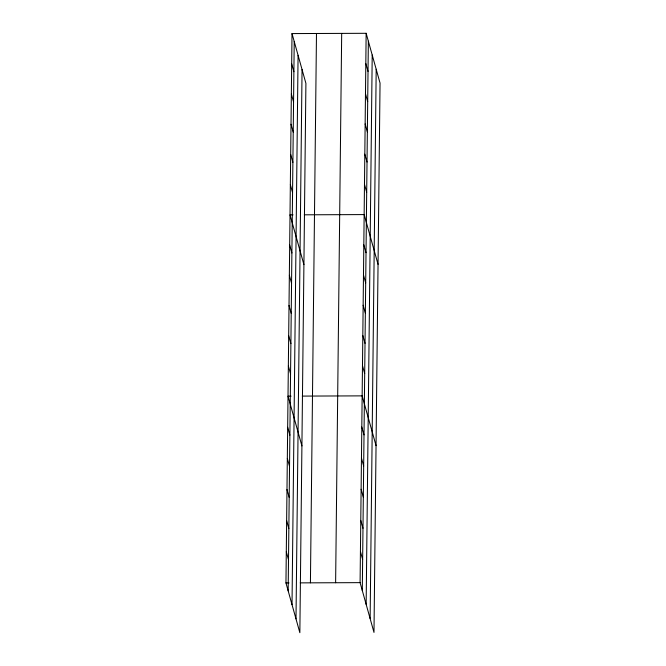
<?xml version="1.0" encoding="UTF-8"?>
<svg xmlns="http://www.w3.org/2000/svg" width="666" height="666" viewBox="0 0 666 666"><rect width="100%" height="100%" fill="white"/><g stroke="black" fill="none" stroke-linecap="round" stroke-linejoin="round"><path stroke-width="1" d="M292.016 33.583L305.91 83.358L299.85 632.7L285.955 582.933L292.016 33.583L366.15 33.3L380.045 83.067L373.984 632.417L360.09 582.642L366.15 33.3M288.162 590.834L294.222 41.483M292.016 604.645L298.077 55.303M295.995 618.88L302.056 69.539M310.423 582.833L316.483 33.491M335.622 582.742L341.683 33.392M362.296 590.542L368.356 41.2M366.15 604.362L372.211 55.02M370.13 618.597L376.19 69.256M293.073 214.86L290.018 214.868L303.912 264.643M304.287 214.818L364.152 214.585L378.047 264.352M291.075 396.145L288.02 396.153L301.914 445.92M302.289 396.095L362.146 395.87L376.049 445.637M285.955 582.933L289.011 582.917M300.224 582.875L360.09 582.642M365.817 63.511L368.023 71.412M365.484 93.731L367.69 101.632M365.151 123.943L367.357 131.843M364.818 154.154L367.024 162.054M364.485 184.365L366.691 192.266M363.819 244.797L366.017 252.697M363.478 275.008L365.684 282.908M363.145 305.228L365.351 313.128M291.683 63.803L293.889 71.703M362.812 335.439L365.018 343.34M291.35 94.014L293.556 101.915M362.479 365.651L364.685 373.551M291.017 124.226L293.223 132.126M290.684 154.445L292.89 162.346M361.805 426.998L364.011 434.898M290.351 184.657L292.557 192.557M361.463 458.125L363.669 466.025M361.122 489.252L363.328 497.152M289.685 245.088L291.891 252.988M360.772 520.387L362.978 528.288M289.352 275.299L291.558 283.2M360.431 551.515L362.637 559.415M289.019 305.511L291.225 313.411M288.686 335.722L290.892 343.623M288.353 365.942L290.559 373.842M287.67 427.281L289.877 435.181M287.329 458.416L289.535 466.317M286.988 489.543L289.194 497.444M286.638 520.67L288.844 528.571M286.297 551.798L288.503 559.698"/></g></svg>
